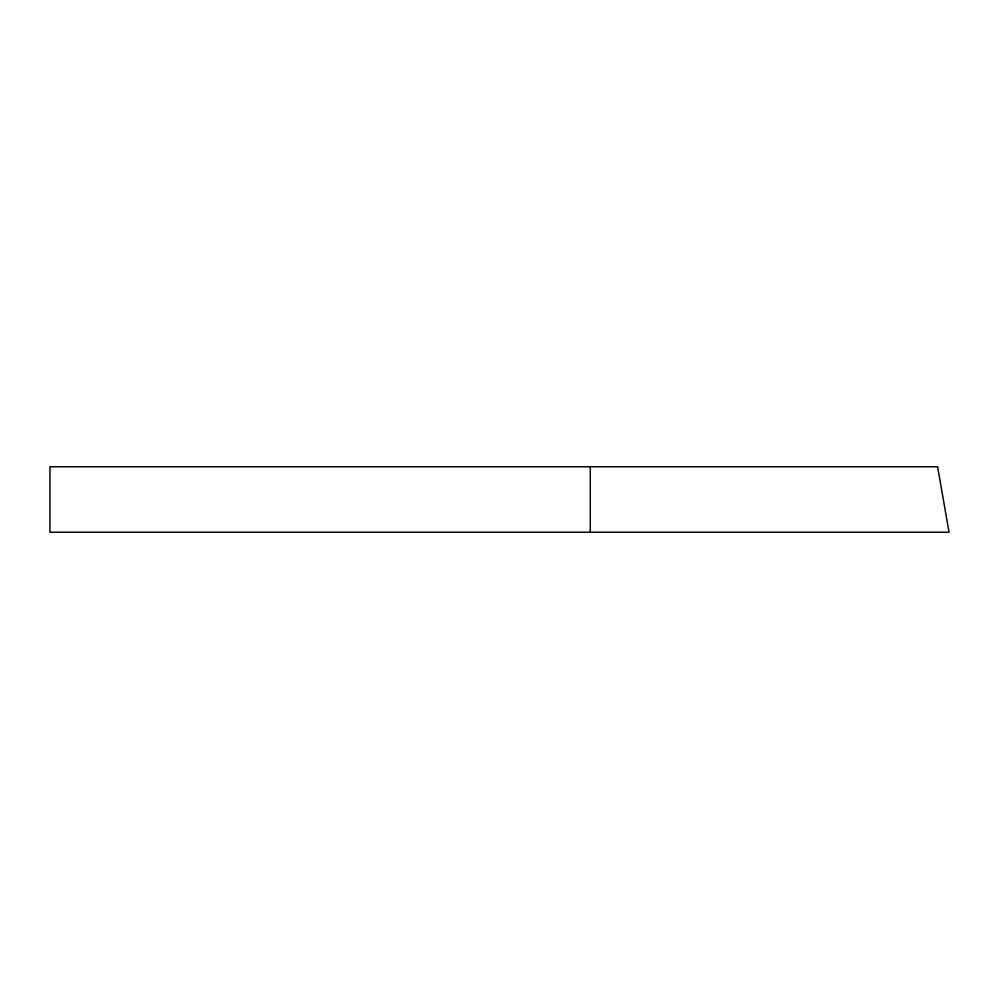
<?xml version="1.0" encoding="UTF-8"?>
<svg xmlns="http://www.w3.org/2000/svg" width="999" height="999" viewBox="0 0 999 999"><rect width="100%" height="100%" fill="white"/><g stroke="black" fill="none" stroke-linecap="round" stroke-linejoin="round"><path stroke-width="1.5" d="M590.272 466.77L590.272 532.23M937.611 466.77L49.95 466.77L49.95 532.23L949.05 532.23L937.611 466.77"/></g></svg>
